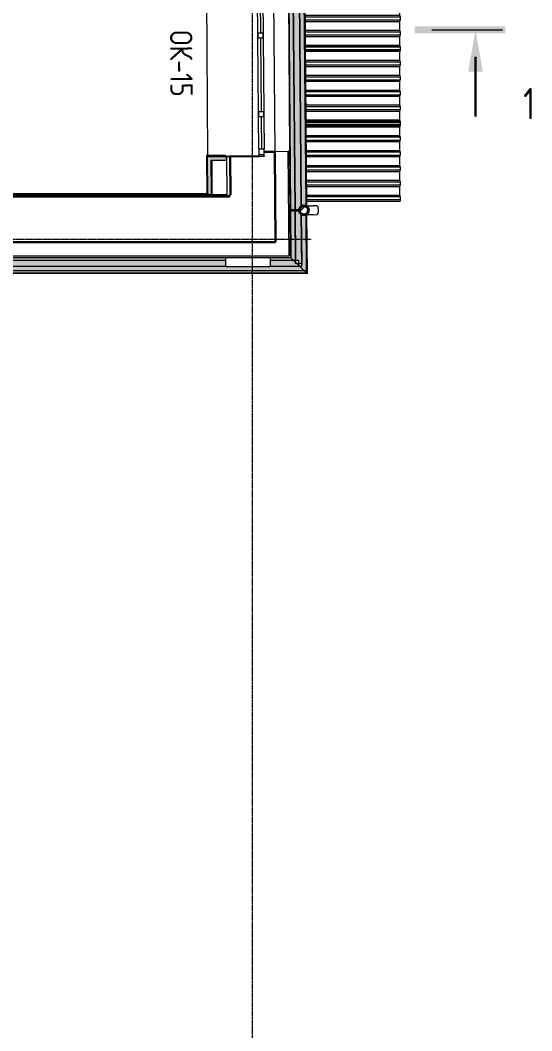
# Model space of a CAD drawing. Header units: millimetres. Extents: x -10178924 to 11692288, y -947381 to 58396.
# Drawn here: x 52760 to 58468, y -177136 to -165853 of the extents above; entities that cross this region are included whole.
import ezdxf

# ---------------------------------------------------------------- set-up
doc = ezdxf.new("R2010")
doc.units = ezdxf.units.MM
doc.linetypes.add('ADSK_Линия сетки', pattern=[25, 20, -2.5, 0, -2.5])
for name, color, linetype, lineweight in [('_ Окна', 7, 'Continuous', 9), ('Марки окон', 7, 'Continuous', 20), ('Обобщенные модели', 7, 'Continuous', 18), ('Ограждение', 7, 'Continuous', 9), ('Окна', 7, 'Continuous', 9), ('Оси', 253, 'Continuous', 9), ('Перекрытие', 7, 'Continuous', 18), ('Разрезы', 7, 'Continuous', 9), ('Стены внутренние', 7, 'Continuous', 18), ('Стены наружные', 7, 'Continuous', 18), ('Стены несущие', 7, 'Continuous', 30), ('Стены отделка', 7, 'Continuous', 30), ('Стены штриховка', 7, 'Continuous', 9), ('ШТРИХОВКА', 252, 'Continuous', 15)]:
    doc.layers.add(name, color=color, linetype=linetype, lineweight=lineweight)
doc.styles.add('GOST Common_2', font='GOST_Common.ttf', dxfattribs={"width": 0.9, "height": 250})
doc.styles.add('GOST Common_3', font='GOST_Common.ttf', dxfattribs={"width": 0.8, "height": 350})

# ---------------------------------------------------------------- blocks, each defined once
blk = doc.blocks.new('Водосток - Тип 1 _карниз больше 490мм_-5167118-План 2-го этажа')
at = {"layer": 'Обобщенные модели', "lineweight": 9}
h = blk.add_hatch(dxfattribs=at)
h.set_pattern_fill('FP_13', color=256, style=0, pattern_type=2)
h.set_pattern_definition([(134.537, (8289.9, -55833.66), (-106.91965, -105.20546), [])])
h.paths.add_polyline_path([(174, 149), (174, 171), (164, 191), (147, 205), (125, 210), (103, 205), (86, 191), (76, 171), (76, 149), (86, 129), (104, 115), (125, 110), (147, 115), (164, 129)])
at = {"layer": 'Обобщенные модели'}
for p, q in [((75, 306), (75, 264)), ((175, 264), (175, 306)), ((75, 186), (75, 188)), ((75, 184), (75, 186)), ((175, 188), (175, 186)), ((175, 186), (175, 184)), ((175, 184), (175, 181)), ((120, 109), (120, 10)), ((130, 10), (130, 109))]:
    blk.add_line(p, q, dxfattribs=at)
at = {"layer": 'Обобщенные модели', "flags": 128}
for points in [[(75, 190), (75, 193), (75, 197), (75, 201), (75, 205), (75, 210), (75, 214), (75, 219), (75, 224), (75, 229), (75, 234), (75, 239), (75, 245), (75, 250), (75, 256), (75, 261), (75, 264)], [(175, 264), (175, 258), (175, 252), (175, 247), (175, 242), (175, 236), (175, 231), (175, 226), (175, 221), (175, 216), (175, 212), (175, 207), (175, 203), (175, 199), (175, 195), (175, 191), (175, 190)], [(75, 180), (75, 183), (75, 184)]]:
    blk.add_lwpolyline(points, dxfattribs=at)
at = {"layer": 'Обобщенные модели'}
for start, end in [(90, 270), (270, 90)]:
    blk.add_arc((125, 160), 52, start, end, dxfattribs=at)
at = {"layer": 'Обобщенные модели', "lineweight": 40}
for start, end in [(90, 270), (270, 90)]:
    blk.add_arc((125, 160), 50, start, end, dxfattribs=at)
at = {"layer": 'Обобщенные модели'}
for start_param, end_param in [(4.712389, 6.283185), (3.141593, 4.712389)]:
    blk.add_ellipse((125, 306), major_axis=(-50, 0), ratio=0.309017, start_param=start_param, end_param=end_param, dxfattribs=at)
blk = doc.blocks.new('Roof Cladding - 833x50mm-3052797-План 2-го этажа')
at = {"layer": 'Обобщенные модели'}
for p, q in [((55938, 9602), (55942, 9602)), ((55942, 9602), (55943, 9602)), ((55944, 9602), (55946, 9602)), ((55948, 9602), (57000, 9602)), ((57000, 9602), (57000, 9567)), ((55938, 9567), (55943, 9567)), ((55938, 9550), (55943, 9550)), ((55943, 9567), (55944, 9567)), ((55943, 9550), (55944, 9550)), ((55944, 9567), (55946, 9567)), ((55945, 9550), (55946, 9550)), ((55948, 9567), (57000, 9567)), ((55948, 9550), (56991, 9550)), ((56993, 9554), (56991, 9550)), ((56991, 9550), (56991, 9453)), ((57000, 9567), (56998, 9564)), ((55939, 9453), (55943, 9453)), ((55939, 9436), (55944, 9436)), ((55939, 9401), (55944, 9401)), ((55940, 9384), (55944, 9384)), ((55943, 9453), (55945, 9453)), ((55944, 9436), (55945, 9436)), ((55944, 9401), (55945, 9401)), ((55944, 9384), (55945, 9384)), ((55945, 9453), (55947, 9453)), ((55945, 9436), (55947, 9436)), ((55946, 9401), (55947, 9401)), ((55946, 9384), (55948, 9384)), ((55949, 9453), (56991, 9453)), ((55949, 9436), (57000, 9436)), ((55949, 9401), (57000, 9401)), ((55949, 9384), (56991, 9384)), ((56991, 9453), (57000, 9436)), ((57000, 9401), (56991, 9384)), ((56991, 9384), (56991, 9286)), ((57000, 9436), (57000, 9401)), ((55940, 9286), (55945, 9286)), ((55940, 9269), (55945, 9269)), ((55945, 9286), (55946, 9286)), ((55945, 9269), (55946, 9269)), ((55947, 9286), (55948, 9286)), ((55947, 9269), (55949, 9269)), ((55950, 9286), (56991, 9286)), ((55950, 9269), (57000, 9269)), ((56991, 9286), (57000, 9269)), ((57000, 9269), (57000, 9234)), ((55941, 9234), (55945, 9234)), ((55941, 9217), (55945, 9217)), ((55945, 9234), (55946, 9234)), ((55945, 9217), (55947, 9217)), ((55947, 9234), (55949, 9234)), ((55947, 9217), (55949, 9217)), ((55951, 9234), (57000, 9234)), ((55951, 9217), (56991, 9217)), ((57000, 9234), (56991, 9217)), ((56991, 9217), (56991, 9119)), ((55942, 9119), (55946, 9119)), ((55942, 9102), (55946, 9102)), ((55942, 9067), (55947, 9067)), ((55942, 9050), (55947, 9050)), ((55946, 9119), (55947, 9119)), ((55946, 9102), (55947, 9102)), ((55947, 9067), (55948, 9067)), ((55947, 9050), (55948, 9050)), ((55948, 9119), (55950, 9119)), ((55948, 9102), (55950, 9102)), ((55948, 9067), (55950, 9067)), ((55949, 9050), (55950, 9050)), ((55952, 9119), (56991, 9119)), ((55952, 9102), (57000, 9102)), ((55952, 9067), (57000, 9067)), ((55952, 9050), (56991, 9050)), ((56991, 9119), (57000, 9102)), ((57000, 9067), (56991, 9050)), ((56991, 9050), (56991, 8953)), ((57000, 9102), (57000, 9067)), ((55943, 8953), (55947, 8953)), ((55943, 8936), (55948, 8936)), ((55947, 8953), (55949, 8953)), ((55948, 8936), (55949, 8936)), ((55949, 8953), (55951, 8953)), ((55950, 8936), (55951, 8936)), ((55953, 8953), (56991, 8953)), ((55953, 8936), (57000, 8936)), ((56991, 8953), (57000, 8936)), ((57000, 8936), (57000, 8901)), ((55943, 8901), (55948, 8901)), ((55944, 8884), (55948, 8884)), ((55948, 8901), (55949, 8901)), ((55948, 8884), (55949, 8884)), ((55950, 8901), (55952, 8901)), ((55950, 8884), (55952, 8884)), ((55953, 8901), (57000, 8901)), ((55953, 8884), (56991, 8884)), ((57000, 8901), (56991, 8884)), ((56991, 8884), (56991, 8786)), ((55944, 8786), (55949, 8786)), ((55949, 8769), (55945, 8769)), ((55949, 8734), (55945, 8734)), ((55949, 8714), (55945, 8714)), ((55949, 8786), (55950, 8786)), ((55950, 8769), (55949, 8769)), ((55950, 8734), (55949, 8734)), ((55951, 8714), (55949, 8714)), ((55951, 8786), (55952, 8786)), ((55953, 8769), (55951, 8769)), ((55953, 8734), (55951, 8734)), ((55953, 8714), (55951, 8714)), ((55954, 8786), (56991, 8786)), ((57000, 8769), (55954, 8769)), ((57000, 8734), (55955, 8734)), ((56996, 8714), (55955, 8714)), ((56991, 8786), (57000, 8769)), ((57000, 8734), (56996, 8714)), ((57000, 8769), (57000, 8734))]:
    blk.add_line(p, q, dxfattribs=at)
blk = doc.blocks.new('Roof Cladding - 833x50mm-V7-План 2-го этажа')
at = {"layer": 'Обобщенные модели'}
for p, q in [((55931, 10442), (55935, 10442)), ((55931, 10407), (55936, 10407)), ((55935, 10442), (55937, 10442)), ((55936, 10407), (55937, 10407)), ((55937, 10442), (55939, 10442)), ((55938, 10407), (55939, 10407)), ((55941, 10442), (57000, 10442)), ((55941, 10407), (57000, 10407)), ((56991, 10389), (56991, 10293)), ((57000, 10442), (57000, 10407)), ((55932, 10293), (55937, 10293)), ((55932, 10276), (55937, 10276)), ((55937, 10293), (55938, 10293)), ((55937, 10276), (55938, 10276)), ((55939, 10293), (55940, 10293)), ((55939, 10276), (55940, 10276)), ((55942, 10293), (56991, 10293)), ((55942, 10276), (57000, 10276)), ((56991, 10293), (57000, 10276)), ((57000, 10276), (57000, 10241)), ((55933, 10241), (55937, 10241)), ((55933, 10224), (55937, 10224)), ((55937, 10241), (55938, 10241)), ((55937, 10224), (55938, 10224)), ((55939, 10241), (55941, 10241)), ((55939, 10224), (55941, 10224)), ((55942, 10241), (57000, 10241)), ((55943, 10224), (56991, 10224)), ((57000, 10241), (56991, 10224)), ((56991, 10224), (56991, 10126)), ((55934, 10126), (55938, 10126)), ((55934, 10109), (55938, 10109)), ((55934, 10074), (55938, 10074)), ((55934, 10057), (55939, 10057)), ((55938, 10126), (55939, 10126)), ((55938, 10109), (55939, 10109)), ((55938, 10074), (55940, 10074)), ((55939, 10057), (55940, 10057)), ((55940, 10126), (55942, 10126)), ((55940, 10109), (55942, 10109)), ((55940, 10074), (55942, 10074)), ((55940, 10057), (55942, 10057)), ((55943, 10126), (56991, 10126)), ((55944, 10109), (57000, 10109)), ((55944, 10074), (57000, 10074)), ((55944, 10057), (56991, 10057)), ((56991, 10126), (57000, 10109)), ((57000, 10074), (56991, 10057)), ((56991, 10057), (56991, 9959)), ((57000, 10109), (57000, 10074)), ((55935, 9959), (55939, 9959)), ((55935, 9942), (55939, 9942)), ((55939, 9959), (55941, 9959)), ((55939, 9942), (55941, 9942)), ((55941, 9959), (55943, 9959)), ((55941, 9942), (55943, 9942)), ((55945, 9959), (56991, 9959)), ((55945, 9942), (57000, 9942)), ((56991, 9959), (57000, 9942)), ((57000, 9942), (57000, 9907)), ((55935, 9907), (55940, 9907)), ((55935, 9890), (55940, 9890)), ((55940, 9907), (55941, 9907)), ((55940, 9890), (55941, 9890)), ((55942, 9907), (55943, 9907)), ((55942, 9890), (55944, 9890)), ((55945, 9907), (57000, 9907)), ((55945, 9890), (56991, 9890)), ((57000, 9907), (56991, 9890)), ((56991, 9890), (56991, 9793)), ((55936, 9793), (55941, 9793)), ((55936, 9776), (55941, 9776)), ((55937, 9741), (55941, 9741)), ((55937, 9724), (55941, 9724)), ((55941, 9793), (55942, 9793)), ((55941, 9776), (55942, 9776)), ((55941, 9741), (55942, 9741)), ((55941, 9724), (55942, 9724)), ((55943, 9793), (55944, 9793)), ((55943, 9776), (55944, 9776)), ((55943, 9741), (55945, 9741)), ((55943, 9724), (55945, 9724)), ((55946, 9793), (56991, 9793)), ((55946, 9776), (57000, 9776)), ((55947, 9741), (57000, 9741)), ((55947, 9724), (56991, 9724)), ((56991, 9793), (57000, 9776)), ((57000, 9741), (56991, 9724)), ((56991, 9724), (56991, 9626)), ((57000, 9776), (57000, 9741)), ((55938, 9626), (55942, 9626)), ((55942, 9609), (55938, 9609)), ((55942, 9626), (55943, 9626)), ((55943, 9609), (55942, 9609)), ((55944, 9626), (55946, 9626)), ((55946, 9609), (55944, 9609)), ((55947, 9626), (56991, 9626)), ((57000, 9609), (55948, 9609)), ((56991, 9626), (57000, 9609)), ((57000, 9609), (57000, 9574)), ((55942, 9574), (55938, 9574)), ((55943, 9554), (55938, 9554)), ((55944, 9574), (55942, 9574)), ((55944, 9554), (55943, 9554)), ((55946, 9574), (55944, 9574)), ((55946, 9554), (55945, 9554)), ((57000, 9574), (55948, 9574)), ((56996, 9554), (55948, 9554)), ((56998, 9564), (56996, 9554))]:
    blk.add_line(p, q, dxfattribs=at)
blk = doc.blocks.new('Roof Cladding - 833x50mm-V8-План 2-го этажа')
at = {"layer": 'Обобщенные модели'}
for p, q in [((55924, 11277), (55929, 11277)), ((55925, 11242), (55929, 11242)), ((55929, 11277), (55930, 11277)), ((55929, 11242), (55930, 11242)), ((55931, 11277), (55932, 11277)), ((55931, 11242), (55933, 11242)), ((55934, 11277), (57000, 11277)), ((55934, 11242), (57000, 11242)), ((56991, 11224), (56991, 11128)), ((57000, 11277), (57000, 11242)), ((55925, 11128), (55930, 11128)), ((55926, 11111), (55930, 11111)), ((55926, 11076), (55930, 11076)), ((55926, 11059), (55930, 11059)), ((55932, 11128), (55934, 11128)), ((55932, 11111), (55934, 11111)), ((55932, 11076), (55934, 11076)), ((55932, 11059), (55934, 11059)), ((55935, 11128), (56991, 11128)), ((55935, 11111), (57000, 11111)), ((55936, 11076), (57000, 11076)), ((55936, 11059), (56991, 11059)), ((56991, 11128), (57000, 11111)), ((57000, 11076), (56991, 11059)), ((56991, 11059), (56991, 10961)), ((57000, 11111), (57000, 11076)), ((55927, 10961), (55931, 10961)), ((55931, 10961), (55932, 10961)), ((55933, 10961), (55935, 10961)), ((55937, 10961), (56991, 10961)), ((56991, 10961), (57000, 10944)), ((55927, 10944), (55931, 10944)), ((55927, 10909), (55931, 10909)), ((55927, 10892), (55932, 10892)), ((55931, 10944), (55933, 10944)), ((55932, 10909), (55933, 10909)), ((55932, 10892), (55933, 10892)), ((55933, 10944), (55935, 10944)), ((55934, 10909), (55935, 10909)), ((55934, 10892), (55935, 10892)), ((55937, 10944), (57000, 10944)), ((55937, 10909), (57000, 10909)), ((55937, 10892), (56991, 10892)), ((57000, 10909), (56991, 10892)), ((56991, 10892), (56991, 10794)), ((57000, 10944), (57000, 10909)), ((55928, 10794), (55933, 10794)), ((55928, 10777), (55933, 10777)), ((55929, 10742), (55933, 10742)), ((55929, 10725), (55933, 10725)), ((55933, 10794), (55934, 10794)), ((55933, 10777), (55934, 10777)), ((55933, 10742), (55934, 10742)), ((55933, 10725), (55934, 10725)), ((55934, 10794), (55936, 10794)), ((55935, 10777), (55936, 10777)), ((55935, 10742), (55937, 10742)), ((55935, 10725), (55937, 10725)), ((55938, 10794), (56991, 10794)), ((55938, 10777), (57000, 10777)), ((55938, 10742), (57000, 10742)), ((55939, 10725), (56991, 10725)), ((56991, 10794), (57000, 10777)), ((57000, 10742), (56991, 10725)), ((56991, 10725), (56991, 10628)), ((57000, 10777), (57000, 10742)), ((55931, 10628), (55934, 10628)), ((55931, 10611), (55934, 10611)), ((55934, 10628), (55935, 10628)), ((55934, 10611), (55935, 10611)), ((55936, 10628), (55938, 10628)), ((55936, 10611), (55938, 10611)), ((55939, 10628), (56991, 10628)), ((55939, 10611), (57000, 10611)), ((56991, 10628), (57000, 10611)), ((57000, 10611), (57000, 10576)), ((55931, 10576), (55934, 10576)), ((55931, 10559), (55935, 10559)), ((55934, 10576), (55936, 10576)), ((55935, 10559), (55936, 10559)), ((55936, 10576), (55938, 10576)), ((55936, 10559), (55938, 10559)), ((55940, 10576), (57000, 10576)), ((55940, 10559), (56991, 10559)), ((57000, 10576), (56991, 10559)), ((56991, 10559), (56991, 10461)), ((55931, 10461), (55935, 10461)), ((55935, 10444), (55931, 10444)), ((55936, 10409), (55931, 10409)), ((55936, 10389), (55931, 10389)), ((55935, 10461), (55937, 10461)), ((55937, 10444), (55935, 10444)), ((55937, 10409), (55936, 10409)), ((55937, 10389), (55936, 10389)), ((55937, 10461), (55939, 10461)), ((55939, 10444), (55937, 10444)), ((55939, 10409), (55938, 10409)), ((55940, 10389), (55938, 10389)), ((55941, 10461), (56991, 10461)), ((57000, 10444), (55941, 10444)), ((57000, 10409), (55941, 10409)), ((56996, 10389), (55941, 10389)), ((56991, 10461), (57000, 10444)), ((56999, 10407), (56996, 10389)), ((57000, 10444), (57000, 10409))]:
    blk.add_line(p, q, dxfattribs=at)
blk = doc.blocks.new('окно трехпол с фрамугой - 1800 и 1820х2300_h___нов_ ок15-2116341-План 2-го этажа')
at = {"layer": '_ Окна', "lineweight": 18}
for p, q in [((-910, 75), (-910, 135)), ((-910, 135), (-830, 135)), ((-830, 135), (-830, 75)), ((-470, 75), (-470, 135)), ((-470, 135), (-410, 135)), ((-410, 135), (-410, 75)), ((410, 75), (410, 135)), ((410, 135), (470, 135)), ((470, 135), (470, 75)), ((830, 135), (830, 75)), ((910, 135), (830, 135)), ((910, 75), (910, 135)), ((-830, 75), (-910, 75)), ((-410, 75), (-470, 75)), ((470, 75), (410, 75)), ((830, 75), (910, 75))]:
    blk.add_line(p, q, dxfattribs=at)
at = {"layer": '_ Окна'}
for p, q in [((-890, 75), (-890, 135)), ((890, 75), (890, 135)), ((-830, 105), (-470, 105)), ((-410, 105), (410, 105)), ((470, 105), (830, 105))]:
    blk.add_line(p, q, dxfattribs=at)
at = {"layer": 'Окна'}
for p, q in [((-910, 135), (-910, 75)), ((-830, 135), (-910, 135)), ((-830, 135), (-470, 135)), ((-410, 135), (-470, 135)), ((-410, 135), (410, 135)), ((470, 135), (410, 135)), ((470, 135), (830, 135)), ((910, 135), (830, 135)), ((910, 75), (910, 135)), ((-910, 75), (-830, 75)), ((-470, 75), (-830, 75)), ((-470, 75), (-410, 75)), ((410, 75), (-410, 75)), ((410, 75), (470, 75)), ((830, 75), (470, 75)), ((830, 75), (910, 75))]:
    blk.add_line(p, q, dxfattribs=at)
blk = doc.blocks.new('Ограждение - Ограждение-4657813-План 2-го этажа')
at = {"layer": 'Ограждение', "true_color": 0x373f43, "transparency": 33554432}
h = blk.add_hatch(color=149, dxfattribs=at)
h.paths.add_polyline_path([(55961, 7910), (55956, 8576), (55937, 8567), (55915, 8567), (55892, 8579), (55879, 8595), (55874, 8612), (55777, 8611), (55781, 8088), (55931, 7940)])
h.paths.add_polyline_path([(55777, 8621), (55875, 8622), (55879, 8640), (55895, 8659), (55914, 8668), (55937, 8668), (55955, 8660), (55888, 16911), (55870, 16902), (55848, 16902), (55827, 16912), (55813, 16930), (55808, 16951), (55814, 16973), (55828, 16990), (55847, 17000), (55869, 17000), (55888, 16992), (55864, 19916), (55685, 19914), (55777, 8621)])
h = blk.add_hatch(color=149, dxfattribs=at)
h.paths.add_polyline_path([(55961, 7910), (55956, 8576), (55952, 8574), (55957, 7914), (55961, 7910)])
h.paths.add_polyline_path([(55955, 8660), (55888, 16909), (55884, 16907), (55951, 8662), (55955, 8660)])
h.paths.add_polyline_path([(55888, 16993), (55864, 19916), (55860, 19915), (55884, 16995), (55888, 16993)])
for points in [[(55776, 8621), (55777, 8622), (55776, 8621)], [(55961, 7910), (55780, 8088), (55552, 8088), (55552, 7989), (55052, 7989), (55052, 8088), (49417, 8088), (49478, 8028), (49516, 8028), (49516, 7990), (49596, 7910), (55931, 7910)], [(55052, 8088), (55052, 8089), (53575, 8088)], [(55931, 7910), (55961, 7910), (55956, 7914), (49592, 7914), (49597, 7910), (55685, 7910)]]:
    blk.add_hatch(color=149, dxfattribs=at).paths.add_polyline_path(points)
at = {"layer": 'Ограждение'}
for p, q in [((55685, 19914), (55777, 8621)), ((55685, 19914), (55777, 8621)), ((55883, 16907), (55950, 8662)), ((55884, 16907), (55951, 8662)), ((55885, 16908), (55952, 8661)), ((55885, 16907), (55951, 8661)), ((55887, 16911), (55954, 8660)), ((55887, 16908), (55954, 8660)), ((55887, 16908), (55953, 8660)), ((55887, 16908), (55954, 8660)), ((55888, 16911), (55955, 8660)), ((55889, 16909), (55955, 8660)), ((55770, 9272), (55757, 10987)), ((55757, 10987), (55770, 9272)), ((55776, 8621), (55770, 9272)), ((55780, 8109), (55776, 8611)), ((55777, 8611), (55781, 8088)), ((55777, 8611), (55781, 8088)), ((55954, 8575), (55960, 7911)), ((55955, 8575), (55960, 7911)), ((55955, 8575), (55960, 7911)), ((55956, 8576), (55961, 7910)), ((55956, 8576), (55961, 7910)), ((55951, 8573), (55956, 7915)), ((55952, 8574), (55958, 7913)), ((55952, 8574), (55957, 7913)), ((55952, 8574), (55957, 7914)), ((55954, 8575), (55960, 7911)), ((55052, 8088), (49417, 8088)), ((55052, 8088), (49417, 8088)), ((55781, 8088), (55552, 8088)), ((55781, 8088), (55552, 8088)), ((55780, 8089), (55780, 8109)), ((55780, 8109), (55780, 8089)), ((55781, 8088), (55780, 8089)), ((55781, 8088), (55960, 7911)), ((55961, 7910), (55781, 8088)), ((55956, 7915), (49591, 7915)), ((55957, 7914), (49592, 7914)), ((55958, 7913), (49593, 7913)), ((55957, 7913), (49593, 7913)), ((55960, 7911), (49595, 7911)), ((55960, 7911), (49595, 7911)), ((55960, 7911), (49595, 7911)), ((55960, 7911), (49596, 7911)), ((55961, 7910), (49596, 7910)), ((55961, 7910), (49597, 7910)), ((55960, 7911), (55956, 7915)), ((55956, 7915), (55957, 7914)), ((55957, 7914), (55960, 7911)), ((55960, 7911), (55957, 7914)), ((55957, 7914), (55960, 7911)), ((55958, 7913), (55957, 7913)), ((55960, 7911), (55958, 7913)), ((55958, 7913), (55960, 7911)), ((55960, 7911), (55960, 7911)), ((55960, 7911), (55961, 7910)), ((55961, 7910), (55960, 7911)), ((55960, 7911), (55961, 7910))]:
    blk.add_line(p, q, dxfattribs=at)
blk = doc.blocks.new('Разрез - Номер вида сзади_3_5 мм-16063-План 2-го этажа')
at = {"layer": 'Разрезы'}
for points in [[(9.8, 0.4), (9.8, -0.39), (-0.33, -0.39), (-0.33, 0.4)], [(2.18, -4.67), (3, 0), (3.82, -4.67)]]:
    blk.add_hatch(color=256, dxfattribs=at).paths.add_polyline_path(points)
at = {"layer": 'Разрезы', "lineweight": 30}
blk.add_line((3, -3), (3, -9.66), dxfattribs=at)
blk = doc.blocks.new('2 этаж')
at = {"layer": 'Стены внутренние'}
for points in [[(54855, -114291), (54895, -114290), (54891, -113870), (54851, -113870), (54853, -114097)], [(55062, -113910), (55062, -113870), (54891, -113870), (54892, -113910)]]:
    blk.add_hatch(color=256, dxfattribs=at).paths.add_polyline_path(points)
at = {"layer": 'Оси', "color": 252, "linetype": 'ADSK_Линия сетки'}
for p, q in [((55350, -128115), (55350, -80094)), ((-10115, -114791), (56005, -114791))]:
    blk.add_line(p, q, dxfattribs=at)
at = {"layer": 'Перекрытие'}
for p, q in [((54832, -111453), (54851, -113858)), ((54901, -114296), (54901, -113910)), ((55050, -113870), (55052, -113870)), ((55062, -113870), (55091, -113870))]:
    blk.add_line(p, q, dxfattribs=at)
at = {"layer": 'Разрезы', "lineweight": 20}
blk.add_line((57351, -112455), (58140, -112455), dxfattribs=at)
at = {"layer": 'Стены внутренние'}
for p, q in [((55587, -112100), (55600, -113815)), ((54871, -114292), (54859, -114292))]:
    blk.add_line(p, q, dxfattribs=at)
at = {"layer": 'Стены наружные'}
for p, q in [((55629, -90150), (55826, -114464)), ((55776, -114465), (55684, -103071)), ((55826, -114464), (55734, -103171)), ((55829, -106175), (55895, -114427)), ((55895, -114427), (55829, -106175)), ((55879, -106179), (55945, -114422)), ((55780, -114976), (55776, -114474)), ((55826, -114474), (55830, -115026)), ((55831, -115062), (55826, -114474)), ((55896, -114510), (55901, -115061)), ((55901, -115096), (55896, -114510)), ((55946, -114515), (55951, -115146)), ((49467, -115026), (55052, -115026)), ((55552, -115026), (55866, -115026)), ((55831, -115062), (55901, -115061)), ((55866, -115026), (55866, -115096)), ((55052, -115096), (49516, -115096)), ((55931, -115146), (49567, -115146)), ((55901, -115096), (55552, -115096)), ((55951, -115146), (55931, -115146))]:
    blk.add_line(p, q, dxfattribs=at)
at = {"layer": 'Стены несущие'}
for p, q in [((55600, -113815), (55481, -113816)), ((55609, -114826), (55600, -113815)), ((55421, -113866), (55091, -113869)), ((55091, -113869), (55091, -113871)), ((55091, -113871), (55102, -113871)), ((55102, -113871), (55105, -114296)), ((55481, -113866), (55481, -113868)), ((55095, -114316), (48730, -114316)), ((55094, -114296), (55095, -114316)), ((55094, -114296), (55105, -114296)), ((49244, -114826), (55609, -114826))]:
    blk.add_line(p, q, dxfattribs=at)
at = {"layer": 'Стены отделка', "lineweight": 9}
for p, q in [((55750, -113814), (55600, -113815)), ((55770, -113813), (55750, -113814)), ((54839, -113860), (54843, -114284)), ((55050, -113858), (54841, -113858)), ((54855, -114296), (54851, -113870)), ((54851, -113870), (55062, -113870)), ((54895, -114290), (54892, -113910)), ((54892, -113910), (55062, -113910)), ((55050, -113869), (55050, -113858)), ((55091, -113869), (55050, -113869)), ((55062, -113870), (55065, -114296)), ((55062, -113910), (55062, -113870)), ((55102, -113871), (55102, -113869)), ((54843, -114284), (49147, -114284)), ((54855, -114291), (54895, -114290)), ((55065, -114296), (49115, -114296)), ((55095, -114316), (55095, -114296)), ((55776, -114474), (55776, -114465)), ((49395, -114976), (55760, -114976)), ((49416, -114996), (55780, -114996)), ((55052, -114996), (55052, -115096)), ((55552, -115096), (55552, -114996)), ((55760, -114976), (55760, -114976)), ((55780, -114996), (55780, -114976)), ((55052, -115096), (55552, -115096))]:
    blk.add_line(p, q, dxfattribs=at)
at = {"layer": 'Стены штриховка'}
for p, q in [((55750, -113814), (55760, -114976)), ((55760, -114976), (55750, -113814)), ((54841, -113858), (54839, -113858)), ((54839, -113858), (54839, -113860)), ((54839, -113860), (54841, -113860)), ((54841, -113858), (54845, -114286)), ((55050, -113860), (54841, -113860)), ((55062, -113869), (55062, -113870)), ((54845, -114286), (49145, -114286))]:
    blk.add_line(p, q, dxfattribs=at)
at = {"layer": 'Обобщенные модели'}
for name in ['Roof Cladding - 833x50mm-V8-План 2-го этажа', 'Roof Cladding - 833x50mm-V7-План 2-го этажа', 'Roof Cladding - 833x50mm-3052797-План 2-го этажа']:
    blk.add_blockref(name, (0, -123086), dxfattribs=at)
at = {"layer": 'Обобщенные модели', "rotation": 270.4633818725631}
blk.add_blockref('Водосток - Тип 1 _карниз больше 490мм_-5167118-План 2-го этажа', (55765, -114345), dxfattribs=at)
at = {"layer": 'Ограждение'}
blk.add_blockref('Ограждение - Ограждение-4657813-План 2-го этажа', (0, -123086), dxfattribs=at)
at = {"layer": 'Окна', "rotation": 270.4633818725631}
blk.add_blockref('окно трехпол с фрамугой - 1800 и 1820х2300_h___нов_ ок15-2116341-План 2-го этажа', (55339, -112957), dxfattribs=at)
at = {"layer": 'Разрезы', "lineweight": 50, "extrusion": (0, 0, -1), "xscale": 99.99999999999993, "yscale": 99.99999999999993, "zscale": 99.99999999999993}
blk.add_blockref('Разрез - Номер вида сзади_3_5 мм-16063-План 2-го этажа', (-58140, -112455), dxfattribs=at)
at = {"layer": 'Марки окон', "lineweight": 9, "insert": (54558, -112830), "char_height": 250, "width": 797.4, "attachment_point": 5, "rotation": 270.4634, "line_spacing_factor": 1.022766, "style": 'GOST Common_2'}
blk.add_mtext('\\pxqc,t1.8,3.6,5.4,7.2,9,10.8,12.6,14.4,16.2,18,19.8,21.6,23.4,25.2,27,28.8,30.6,32.4,34.2,36,37.8,39.6,41.4,43.2,45,46.8,48.6,50.4,52.2,54,55.8,57.6;{ОК-15}', dxfattribs=at)
at = {"layer": 'Разрезы', "insert": (58439, -113278), "char_height": 350, "width": 143.2, "attachment_point": 5, "line_spacing_factor": 1.022766, "style": 'GOST Common_3'}
blk.add_mtext('\\pxqc,t2.90286,5.80571,8.70857,11.61143,14.51429,17.41714,20.32,23.22286,26.12571,29.02857,31.93143,34.83429,37.73714,40.64,43.54286,46.44571,49.34857,52.25143,55.15429,58.05714,60.96,63.86286,66.76571,69.66857,72.57143,75.47429,78.37714,81.28,84.18286,87.08571,89.98857,92.89143;{1}', dxfattribs=at)

msp = doc.modelspace()

# ---------------------------------------------------------------- block references
at = {"layer": 'ШТРИХОВКА'}
msp.add_blockref('2 этаж', (0, -53506.6), dxfattribs=at)

doc.saveas('drawing.dxf')
